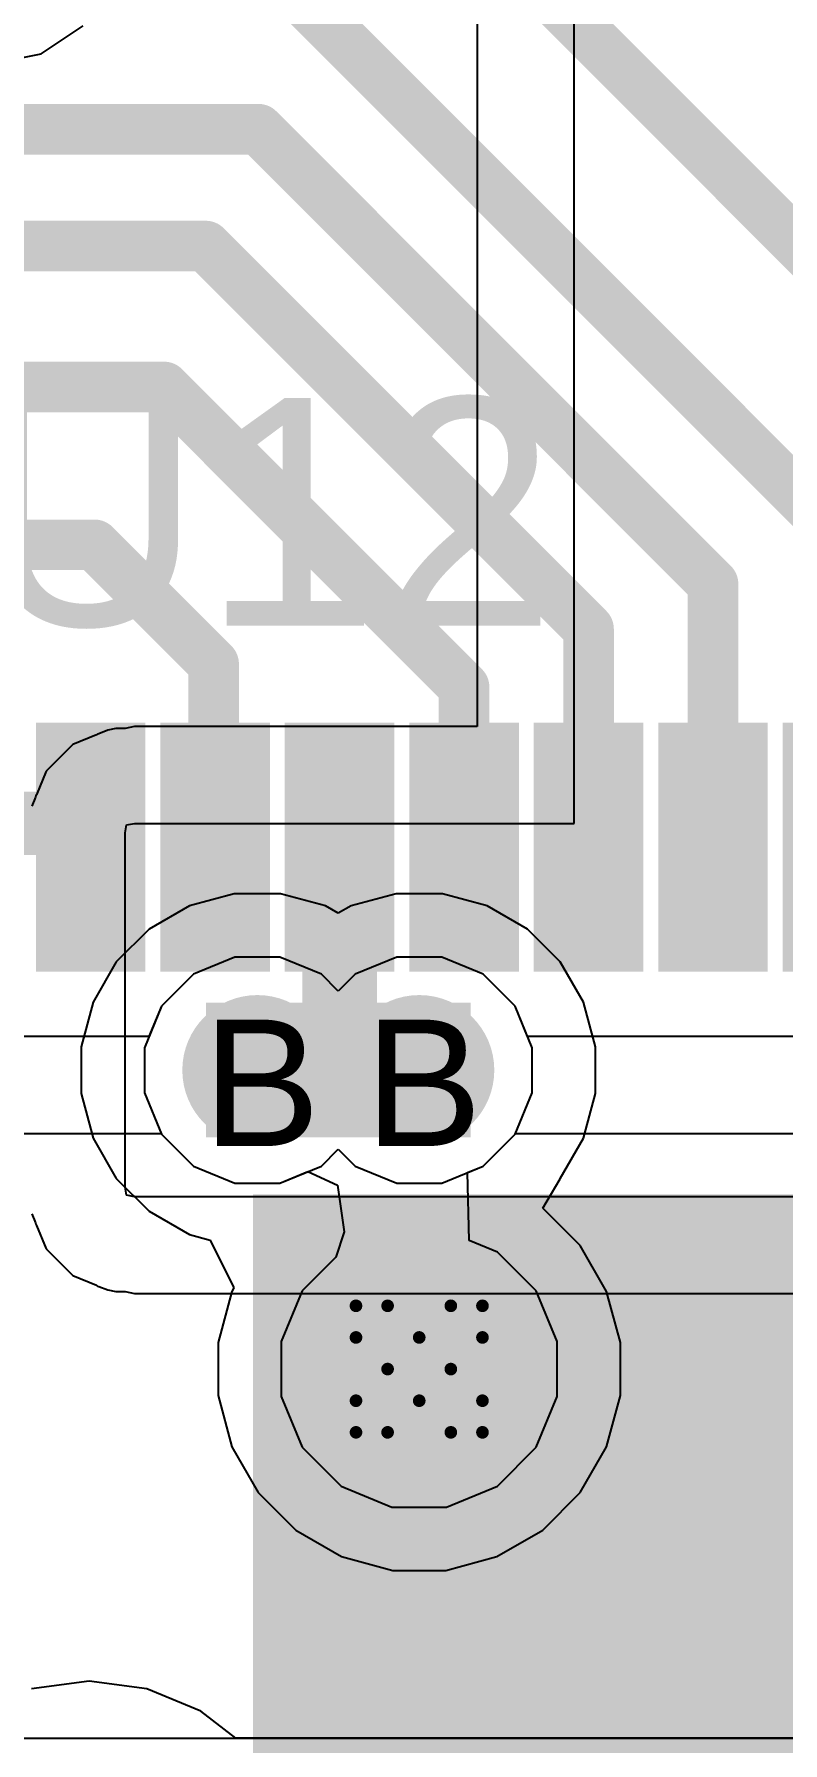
# Model space of a CAD drawing. Header units: inches. Extents: x 0 to 5379, y 0 to 5429.
# Drawn here: x 228.04 to 231.04, y 88.26 to 95.12 of the extents above; entities that cross this region are included whole.
import ezdxf

# ---------------------------------------------------------------- set-up
doc = ezdxf.new("R2010")
doc.units = ezdxf.units.IN
for name, color, linetype in [('Bottom Layer', 5, 'Continuous'), ('Bottom Solder', 6, 'Continuous'), ('Drill Drawing', 1, 'Continuous'), ('GND01', 16, 'Continuous'), ('GND02', 76, 'Continuous'), ('PWR', 156, 'Continuous'), ('SIG 01', 90, 'Continuous'), ('Top Layer', 1, 'Continuous'), ('Top Overlay', 2, 'Continuous'), ('Top Paste', 8, 'Continuous'), ('Top Solder', 216, 'Continuous'), ('Via Holes', 16, 'Continuous')]:
    doc.layers.add(name, color=color, linetype=linetype)
doc.styles.add('Arial', font='', dxfattribs={"height": 0.2})
doc.styles.get('Arial').set_extended_font_data('Arial')

# ---------------------------------------------------------------- blocks, each defined once
blk = doc.blocks.new('64_VFQFPN_9X9_146')
at = {"layer": 'Top Layer'}
for points in [[(-3.904, 4.9258), (-3.604, 4.9258), (-3.604, 4.0658), (-3.904, 4.0658)], [(-3.404, 4.9258), (-3.104, 4.9258), (-3.104, 4.0658), (-3.404, 4.0658)], [(-2.904, 4.9258), (-2.604, 4.9258), (-2.604, 4.0658), (-2.904, 4.0658)], [(-2.404, 4.9258), (-2.104, 4.9258), (-2.104, 4.0658), (-2.404, 4.0658)], [(-1.904, 4.9258), (-1.604, 4.9258), (-1.604, 4.0658), (-1.904, 4.0658)], [(-1.404, 4.9258), (-1.104, 4.9258), (-1.104, 4.0658), (-1.404, 4.0658)], [(-3, 3), (3, 3), (3, -3), (-3, -3)]]:
    blk.add_hatch(color=1, dxfattribs=at).paths.add_polyline_path(points)
at = {"layer": 'Top Paste'}
for points in [[(-3.904, 4.9258), (-3.604, 4.9258), (-3.604, 4.0658), (-3.904, 4.0658)], [(-3.404, 4.9258), (-3.104, 4.9258), (-3.104, 4.0658), (-3.404, 4.0658)], [(-2.904, 4.9258), (-2.604, 4.9258), (-2.604, 4.0658), (-2.904, 4.0658)], [(-2.404, 4.9258), (-2.104, 4.9258), (-2.104, 4.0658), (-2.404, 4.0658)], [(-1.904, 4.9258), (-1.604, 4.9258), (-1.604, 4.0658), (-1.904, 4.0658)], [(-1.404, 4.9258), (-1.104, 4.9258), (-1.104, 4.0658), (-1.404, 4.0658)]]:
    blk.add_hatch(color=8, dxfattribs=at).paths.add_polyline_path(points)
at = {"layer": 'Top Solder'}
for points in [[(-3.974, 4.9958), (-3.534, 4.9958), (-3.534, 3.9958), (-3.974, 3.9958)], [(-3.474, 4.9958), (-3.034, 4.9958), (-3.034, 3.9958), (-3.474, 3.9958)], [(-2.974, 4.9958), (-2.534, 4.9958), (-2.534, 3.9958), (-2.974, 3.9958)], [(-2.474, 4.9958), (-2.034, 4.9958), (-2.034, 3.9958), (-2.474, 3.9958)], [(-1.974, 4.9958), (-1.534, 4.9958), (-1.534, 3.9958), (-1.974, 3.9958)], [(-1.474, 4.9958), (-1.034, 4.9958), (-1.034, 3.9958), (-1.474, 3.9958)], [(-0.974, 4.9958), (-0.534, 4.9958), (-0.534, 3.9958), (-0.974, 3.9958)], [(-3.1016, 3.1016), (3.1016, 3.1016), (3.1016, -3.1016), (-3.1016, -3.1016)]]:
    blk.add_hatch(color=216, dxfattribs=at).paths.add_polyline_path(points)

msp = doc.modelspace()

# ---------------------------------------------------------------- hatches: boundary and pattern name
at = {"layer": 'Bottom Layer'}
h = msp.add_hatch(color=5, dxfattribs=at)
edge = h.paths.add_edge_path()
edge.add_arc((228.9331, 90.9572), 0.2, 0, 360)
h = msp.add_hatch(color=5, dxfattribs=at)
edge = h.paths.add_edge_path()
edge.add_arc((229.5831, 90.9572), 0.2, 0, 360)
h = msp.add_hatch(color=5, dxfattribs=at)
edge = h.paths.add_edge_path()
edge.add_arc((229.5831, 89.7572), 0.3, 0, 360)
at = {"layer": 'Bottom Solder'}
h = msp.add_hatch(color=6, dxfattribs=at)
edge = h.paths.add_edge_path()
edge.add_arc((228.9331, 90.9572), 0.3016, 0, 360)
h = msp.add_hatch(color=6, dxfattribs=at)
edge = h.paths.add_edge_path()
edge.add_arc((229.5831, 90.9572), 0.3016, 0, 360)
h = msp.add_hatch(color=6, dxfattribs=at)
edge = h.paths.add_edge_path()
edge.add_arc((229.5831, 89.7572), 0.4016, 0, 360)
at = {"layer": 'GND01'}
h = msp.add_hatch(color=16, dxfattribs=at)
edge = h.paths.add_edge_path()
edge.add_arc((228.9331, 90.9572), 0.2, 0, 360)
h = msp.add_hatch(color=16, dxfattribs=at)
edge = h.paths.add_edge_path()
edge.add_arc((229.5831, 90.9572), 0.2, 0, 360)
h = msp.add_hatch(color=16, dxfattribs=at)
edge = h.paths.add_edge_path()
edge.add_arc((229.5831, 89.7572), 0.3, 0, 360)
at = {"layer": 'GND02'}
h = msp.add_hatch(color=76, dxfattribs=at)
edge = h.paths.add_edge_path()
edge.add_arc((228.9331, 90.9572), 0.2, 0, 360)
h = msp.add_hatch(color=76, dxfattribs=at)
edge = h.paths.add_edge_path()
edge.add_arc((229.5831, 90.9572), 0.2, 0, 360)
h = msp.add_hatch(color=76, dxfattribs=at)
edge = h.paths.add_edge_path()
edge.add_arc((229.5831, 89.7572), 0.3, 0, 360)
at = {"layer": 'PWR'}
h = msp.add_hatch(color=156, dxfattribs=at)
edge = h.paths.add_edge_path()
edge.add_arc((228.9331, 90.9572), 0.2, 0, 360)
h = msp.add_hatch(color=156, dxfattribs=at)
edge = h.paths.add_edge_path()
edge.add_arc((229.5831, 90.9572), 0.2, 0, 360)
h = msp.add_hatch(color=156, dxfattribs=at)
edge = h.paths.add_edge_path()
edge.add_arc((229.5831, 89.7572), 0.3, 0, 360)
at = {"layer": 'SIG 01'}
h = msp.add_hatch(color=90, dxfattribs=at)
edge = h.paths.add_edge_path()
edge.add_arc((228.9331, 90.9572), 0.2, 0, 360)
h = msp.add_hatch(color=90, dxfattribs=at)
edge = h.paths.add_edge_path()
edge.add_arc((229.5831, 90.9572), 0.2, 0, 360)
h = msp.add_hatch(color=90, dxfattribs=at)
edge = h.paths.add_edge_path()
edge.add_arc((229.5831, 89.7572), 0.3, 0, 360)
at = {"layer": 'Top Layer'}
for points in [[(229.1133, 90.688), (229.4133, 90.688), (229.4133, 92.283), (229.1133, 92.283)], [(228.7271, 90.688), (229.7895, 90.688), (229.7895, 91.2284), (228.7271, 91.2284)]]:
    msp.add_hatch(color=1, dxfattribs=at).paths.add_polyline_path(points)
h = msp.add_hatch(color=1, dxfattribs=at)
edge = h.paths.add_edge_path()
edge.add_arc((228.9331, 90.9572), 0.2, 0, 360)
h = msp.add_hatch(color=1, dxfattribs=at)
edge = h.paths.add_edge_path()
edge.add_arc((229.5831, 90.9572), 0.2, 0, 360)
h = msp.add_hatch(color=1, dxfattribs=at)
edge = h.paths.add_edge_path()
edge.add_arc((229.5831, 89.7572), 0.3, 0, 360)
at = {"layer": 'Top Solder'}
h = msp.add_hatch(color=216, dxfattribs=at)
edge = h.paths.add_edge_path()
edge.add_arc((228.9331, 90.9572), 0.3016, 0, 360)
h = msp.add_hatch(color=216, dxfattribs=at)
edge = h.paths.add_edge_path()
edge.add_arc((229.5831, 90.9572), 0.3016, 0, 360)
h = msp.add_hatch(color=216, dxfattribs=at)
edge = h.paths.add_edge_path()
edge.add_arc((229.5831, 89.7572), 0.4016, 0, 360)
at = {"layer": 'Via Holes'}
h = msp.add_hatch(color=7, dxfattribs=at)
edge = h.paths.add_edge_path()
edge.add_arc((228.9331, 90.9572), 0.1, 0, 360)
h = msp.add_hatch(color=7, dxfattribs=at)
edge = h.paths.add_edge_path()
edge.add_arc((229.5831, 90.9572), 0.1, 0, 360)
h = msp.add_hatch(color=7, dxfattribs=at)
edge = h.paths.add_edge_path()
edge.add_arc((229.5831, 89.7572), 0.15, 0, 360)

# ---------------------------------------------------------------- linework, layer by layer
at = {"layer": 'Bottom Layer'}
for p, q in [((228.8399, 91.6652), (228.6598, 91.6169)), ((229.0263, 91.6652), (228.8399, 91.6652)), ((229.2064, 91.6169), (229.0263, 91.6652)), ((229.4899, 91.6652), (229.3098, 91.6169)), ((229.6763, 91.6652), (229.4899, 91.6652)), ((229.8564, 91.6169), (229.6763, 91.6652)), ((228.6598, 91.6169), (228.4984, 91.5237)), ((229.2581, 91.5871), (229.2064, 91.6169)), ((229.3098, 91.6169), (229.2581, 91.5871)), ((230.0178, 91.5237), (229.8564, 91.6169)), ((228.4984, 91.5237), (228.3665, 91.3919)), ((230.1496, 91.3919), (230.0178, 91.5237)), ((228.3665, 91.3919), (228.2733, 91.2305)), ((230.2428, 91.2305), (230.1496, 91.3919)), ((228.2733, 91.2305), (228.2251, 91.0504)), ((230.2911, 91.0504), (230.2428, 91.2305)), ((228.2251, 91.0504), (228.2251, 90.864)), ((230.2911, 90.864), (230.2911, 91.0504)), ((228.2251, 90.864), (228.2733, 90.6839)), ((230.2428, 90.6839), (230.2911, 90.864)), ((228.2733, 90.6839), (228.3665, 90.5225)), ((230.1496, 90.5225), (230.2428, 90.6839)), ((228.3665, 90.5225), (228.4984, 90.3907)), ((230.0792, 90.4038), (230.1486, 90.5215)), ((230.1486, 90.5215), (230.1496, 90.5225)), ((228.4984, 90.3907), (228.6598, 90.2974)), ((230.2296, 90.2533), (230.0792, 90.4038)), ((228.6598, 90.2974), (228.7437, 90.275)), ((228.7437, 90.275), (228.8384, 90.0833)), ((230.336, 90.0691), (230.2296, 90.2533)), ((228.8384, 90.0833), (228.8301, 90.0691)), ((228.8301, 90.0691), (228.7751, 89.8636)), ((230.3911, 89.8636), (230.336, 90.0691)), ((228.7751, 89.8636), (228.7751, 89.6508)), ((230.3911, 89.6508), (230.3911, 89.8636)), ((228.7751, 89.6508), (228.8301, 89.4453)), ((230.336, 89.4453), (230.3911, 89.6508)), ((228.8301, 89.4453), (228.9365, 89.2611)), ((230.2296, 89.2611), (230.336, 89.4453)), ((228.9365, 89.2611), (229.087, 89.1106)), ((230.0792, 89.1106), (230.2296, 89.2611)), ((229.087, 89.1106), (229.2712, 89.0043)), ((229.895, 89.0043), (230.0792, 89.1106)), ((229.2712, 89.0043), (229.4767, 88.9492)), ((229.6895, 88.9492), (229.895, 89.0043)), ((229.4767, 88.9492), (229.6895, 88.9492)), ((228.2572, 88.5039), (228.0251, 88.4733)), ((228.4893, 88.4733), (228.2572, 88.5039)), ((228.7055, 88.3837), (228.4893, 88.4733)), ((228.8465, 88.2756), (228.7055, 88.3837)), ((205.6083, 88.2756), (243.3527, 88.2756)), ((238.997, 88.2756), (228.8465, 88.2756))]:
    msp.add_line(p, q, dxfattribs=at)
at = {"layer": 'Drill Drawing'}
for points in [[(229.3291, 89.8842, 0.0508, 0.0508, 0), (229.3291, 90.0112, 0.0508, 0.0508, 0)], [(229.3291, 90.0112, 0.0508, 0.0508, 0), (229.4561, 90.0112, 0.0508, 0.0508, 0)], [(229.4561, 90.0112, 0.0508, 0.0508, 0), (229.5831, 89.8842, 0.0508, 0.0508, 0)], [(229.5831, 89.8842, 0.0508, 0.0508, 0), (229.7101, 90.0112, 0.0508, 0.0508, 0)], [(229.7101, 90.0112, 0.0508, 0.0508, 0), (229.8371, 90.0112, 0.0508, 0.0508, 0)], [(229.8371, 89.8842, 0.0508, 0.0508, 0), (229.8371, 90.0112, 0.0508, 0.0508, 0)], [(229.3291, 89.8842, 0.0508, 0.0508, 0), (229.4561, 89.7572, 0.0508, 0.0508, 0)], [(229.7101, 89.7572, 0.0508, 0.0508, 0), (229.8371, 89.8842, 0.0508, 0.0508, 0)], [(229.3291, 89.6302, 0.0508, 0.0508, 0), (229.4561, 89.7572, 0.0508, 0.0508, 0)], [(229.7101, 89.7572, 0.0508, 0.0508, 0), (229.8371, 89.6302, 0.0508, 0.0508, 0)], [(229.3291, 89.5032, 0.0508, 0.0508, 0), (229.3291, 89.6302, 0.0508, 0.0508, 0)], [(229.4561, 89.5032, 0.0508, 0.0508, 0), (229.5831, 89.6302, 0.0508, 0.0508, 0)], [(229.5831, 89.6302, 0.0508, 0.0508, 0), (229.7101, 89.5032, 0.0508, 0.0508, 0)], [(229.8371, 89.5032, 0.0508, 0.0508, 0), (229.8371, 89.6302, 0.0508, 0.0508, 0)], [(229.3291, 89.5032, 0.0508, 0.0508, 0), (229.4561, 89.5032, 0.0508, 0.0508, 0)], [(229.7101, 89.5032, 0.0508, 0.0508, 0), (229.8371, 89.5032, 0.0508, 0.0508, 0)]]:
    msp.add_lwpolyline(points, format="xyseb", dxfattribs=at)
for points in [[(229.3164, 90.0112, 0.0254, 0.0254, 1), (229.3418, 90.0112, 0.0254, 0.0254, 1)], [(229.3164, 90.0112, 0.0254, 0.0254, 1), (229.3418, 90.0112, 0.0254, 0.0254, 1)], [(229.4434, 90.0112, 0.0254, 0.0254, 1), (229.4688, 90.0112, 0.0254, 0.0254, 1)], [(229.4434, 90.0112, 0.0254, 0.0254, 1), (229.4688, 90.0112, 0.0254, 0.0254, 1)], [(229.6974, 90.0112, 0.0254, 0.0254, 1), (229.7228, 90.0112, 0.0254, 0.0254, 1)], [(229.6974, 90.0112, 0.0254, 0.0254, 1), (229.7228, 90.0112, 0.0254, 0.0254, 1)], [(229.8244, 90.0112, 0.0254, 0.0254, 1), (229.8498, 90.0112, 0.0254, 0.0254, 1)], [(229.8244, 90.0112, 0.0254, 0.0254, 1), (229.8498, 90.0112, 0.0254, 0.0254, 1)], [(229.3164, 89.8842, 0.0254, 0.0254, 1), (229.3418, 89.8842, 0.0254, 0.0254, 1)], [(229.3164, 89.8842, 0.0254, 0.0254, 1), (229.3418, 89.8842, 0.0254, 0.0254, 1)], [(229.5704, 89.8842, 0.0254, 0.0254, 1), (229.5958, 89.8842, 0.0254, 0.0254, 1)], [(229.5704, 89.8842, 0.0254, 0.0254, 1), (229.5958, 89.8842, 0.0254, 0.0254, 1)], [(229.8244, 89.8842, 0.0254, 0.0254, 1), (229.8498, 89.8842, 0.0254, 0.0254, 1)], [(229.8244, 89.8842, 0.0254, 0.0254, 1), (229.8498, 89.8842, 0.0254, 0.0254, 1)], [(229.4434, 89.7572, 0.0254, 0.0254, 1), (229.4688, 89.7572, 0.0254, 0.0254, 1)], [(229.4434, 89.7572, 0.0254, 0.0254, 1), (229.4688, 89.7572, 0.0254, 0.0254, 1)], [(229.6974, 89.7572, 0.0254, 0.0254, 1), (229.7228, 89.7572, 0.0254, 0.0254, 1)], [(229.6974, 89.7572, 0.0254, 0.0254, 1), (229.7228, 89.7572, 0.0254, 0.0254, 1)], [(229.3164, 89.6302, 0.0254, 0.0254, 1), (229.3418, 89.6302, 0.0254, 0.0254, 1)], [(229.3164, 89.6302, 0.0254, 0.0254, 1), (229.3418, 89.6302, 0.0254, 0.0254, 1)], [(229.5704, 89.6302, 0.0254, 0.0254, 1), (229.5958, 89.6302, 0.0254, 0.0254, 1)], [(229.5704, 89.6302, 0.0254, 0.0254, 1), (229.5958, 89.6302, 0.0254, 0.0254, 1)], [(229.8244, 89.6302, 0.0254, 0.0254, 1), (229.8498, 89.6302, 0.0254, 0.0254, 1)], [(229.8244, 89.6302, 0.0254, 0.0254, 1), (229.8498, 89.6302, 0.0254, 0.0254, 1)], [(229.3164, 89.5032, 0.0254, 0.0254, 1), (229.3418, 89.5032, 0.0254, 0.0254, 1)], [(229.3164, 89.5032, 0.0254, 0.0254, 1), (229.3418, 89.5032, 0.0254, 0.0254, 1)], [(229.4434, 89.5032, 0.0254, 0.0254, 1), (229.4688, 89.5032, 0.0254, 0.0254, 1)], [(229.4434, 89.5032, 0.0254, 0.0254, 1), (229.4688, 89.5032, 0.0254, 0.0254, 1)], [(229.6974, 89.5032, 0.0254, 0.0254, 1), (229.7228, 89.5032, 0.0254, 0.0254, 1)], [(229.6974, 89.5032, 0.0254, 0.0254, 1), (229.7228, 89.5032, 0.0254, 0.0254, 1)], [(229.8244, 89.5032, 0.0254, 0.0254, 1), (229.8498, 89.5032, 0.0254, 0.0254, 1)], [(229.8244, 89.5032, 0.0254, 0.0254, 1), (229.8498, 89.5032, 0.0254, 0.0254, 1)]]:
    msp.add_lwpolyline(points, format="xyseb", close=True, dxfattribs=at)
at = {"layer": 'GND01'}
for p, q in [((228.8428, 91.4112), (228.6759, 91.3421)), ((229.0234, 91.4112), (228.8428, 91.4112)), ((229.1903, 91.3421), (229.0234, 91.4112)), ((229.4928, 91.4112), (229.3259, 91.3421)), ((229.6734, 91.4112), (229.4928, 91.4112)), ((229.8403, 91.3421), (229.6734, 91.4112)), ((228.6759, 91.3421), (228.5482, 91.2144)), ((229.2581, 91.2743), (229.1903, 91.3421)), ((229.3259, 91.3421), (229.2581, 91.2743)), ((229.968, 91.2144), (229.8403, 91.3421)), ((228.5482, 91.2144), (228.4791, 91.0475)), ((230.0371, 91.0475), (229.968, 91.2144)), ((228.4791, 91.0475), (228.4791, 90.8669)), ((230.0371, 90.8669), (230.0371, 91.0475)), ((228.4791, 90.8669), (228.5482, 90.7)), ((229.968, 90.7), (230.0371, 90.8669)), ((228.5482, 90.7), (228.6759, 90.5723)), ((229.8403, 90.5723), (229.968, 90.7)), ((229.1903, 90.5723), (229.2581, 90.6401)), ((229.2581, 90.6401), (229.3259, 90.5723)), ((228.6759, 90.5723), (228.8428, 90.5032)), ((229.0234, 90.5032), (229.1903, 90.5723)), ((229.3259, 90.5723), (229.4928, 90.5032)), ((229.6734, 90.5032), (229.8403, 90.5723)), ((228.8428, 90.5032), (229.0234, 90.5032)), ((229.4928, 90.5032), (229.6734, 90.5032))]:
    msp.add_line(p, q, dxfattribs=at)
at = {"layer": 'GND02'}
for p, q in [((228.8428, 91.4112), (228.6759, 91.3421)), ((229.0234, 91.4112), (228.8428, 91.4112)), ((229.1903, 91.3421), (229.0234, 91.4112)), ((229.4928, 91.4112), (229.3259, 91.3421)), ((229.6734, 91.4112), (229.4928, 91.4112)), ((229.8403, 91.3421), (229.6734, 91.4112)), ((228.6759, 91.3421), (228.5482, 91.2144)), ((229.2581, 91.2743), (229.1903, 91.3421)), ((229.3259, 91.3421), (229.2581, 91.2743)), ((229.968, 91.2144), (229.8403, 91.3421)), ((228.5482, 91.2144), (228.4791, 91.0475)), ((230.0371, 91.0475), (229.968, 91.2144)), ((228.4791, 91.0475), (228.4791, 90.8669)), ((230.0371, 90.8669), (230.0371, 91.0475)), ((228.4791, 90.8669), (228.5482, 90.7)), ((229.968, 90.7), (230.0371, 90.8669)), ((228.5482, 90.7), (228.6759, 90.5723)), ((229.8403, 90.5723), (229.968, 90.7)), ((229.1903, 90.5723), (229.2581, 90.6401)), ((229.2581, 90.6401), (229.3259, 90.5723)), ((228.6759, 90.5723), (228.8428, 90.5032)), ((229.0234, 90.5032), (229.1903, 90.5723)), ((229.3259, 90.5723), (229.4928, 90.5032)), ((229.6734, 90.5032), (229.8403, 90.5723)), ((228.8428, 90.5032), (229.0234, 90.5032)), ((229.4928, 90.5032), (229.6734, 90.5032))]:
    msp.add_line(p, q, dxfattribs=at)
at = {"layer": 'PWR'}
for p, q in [((228.8428, 91.4112), (228.6759, 91.3421)), ((229.0234, 91.4112), (228.8428, 91.4112)), ((229.1903, 91.3421), (229.0234, 91.4112)), ((229.4928, 91.4112), (229.3259, 91.3421)), ((229.6734, 91.4112), (229.4928, 91.4112)), ((229.8403, 91.3421), (229.6734, 91.4112)), ((228.6759, 91.3421), (228.5482, 91.2144)), ((229.2581, 91.2743), (229.1903, 91.3421)), ((229.3259, 91.3421), (229.2581, 91.2743)), ((229.968, 91.2144), (229.8403, 91.3421)), ((228.5482, 91.2144), (228.4975, 91.0919)), ((230.0187, 91.0919), (229.968, 91.2144)), ((228.4975, 91.0919), (226.7043, 91.0919)), ((232.5596, 91.0919), (230.0187, 91.0919)), ((226.3158, 90.7034), (228.5468, 90.7034)), ((228.5468, 90.7034), (228.5482, 90.7)), ((228.5482, 90.7), (228.6759, 90.5723)), ((229.8403, 90.5723), (229.968, 90.7)), ((229.968, 90.7), (229.9694, 90.7034)), ((229.9694, 90.7034), (232.9481, 90.7034)), ((228.6759, 90.5723), (228.8428, 90.5032)), ((229.7764, 90.5459), (229.8403, 90.5723)), ((228.8428, 90.5032), (229.0234, 90.5032)), ((229.0234, 90.5032), (229.1358, 90.5498)), ((229.1358, 90.5498), (229.2555, 90.4961)), ((229.2555, 90.4961), (229.2821, 90.3082)), ((229.7834, 90.2739), (229.7764, 90.5459)), ((229.2821, 90.3082), (229.2486, 90.2062)), ((229.8969, 90.2269), (229.7834, 90.2739)), ((230.0527, 90.071), (229.8969, 90.2269)), ((229.2486, 90.2062), (229.1134, 90.071)), ((229.1134, 90.071), (229.0291, 89.8674)), ((230.1371, 89.8674), (230.0527, 90.071)), ((229.0291, 89.8674), (229.0291, 89.647)), ((230.1371, 89.647), (230.1371, 89.8674)), ((229.0291, 89.647), (229.1134, 89.4434)), ((230.0527, 89.4434), (230.1371, 89.647)), ((229.1134, 89.4434), (229.2693, 89.2875)), ((229.8969, 89.2875), (230.0527, 89.4434)), ((229.2693, 89.2875), (229.4729, 89.2032)), ((229.6933, 89.2032), (229.8969, 89.2875)), ((229.4729, 89.2032), (229.6933, 89.2032))]:
    msp.add_line(p, q, dxfattribs=at)
at = {"layer": 'SIG 01'}
for p, q in [((229.8164, 96.3103), (229.8164, 92.9539)), ((230.2049, 92.9539), (230.2049, 96.3103)), ((228.0651, 95.038), (228.2331, 95.1502)), ((227.8669, 94.9985), (228.0651, 95.038)), ((229.8164, 92.9539), (229.8164, 92.3365)), ((230.2049, 91.948), (230.2049, 92.9539)), ((228.4397, 92.3365), (228.4022, 92.329)), ((229.8164, 92.3365), (228.4397, 92.3365)), ((228.2863, 92.3037), (228.192, 92.2647)), ((228.2911, 92.3069), (228.2863, 92.3037)), ((228.2967, 92.308), (228.2911, 92.3069)), ((228.332, 92.3227), (228.2967, 92.308)), ((228.364, 92.329), (228.332, 92.3227)), ((228.4022, 92.329), (228.364, 92.329)), ((228.192, 92.2646), (228.0848, 92.1575)), ((228.192, 92.2647), (228.192, 92.2646)), ((228.0848, 92.1575), (228.0458, 92.0632)), ((228.0848, 92.1575), (228.0848, 92.1575)), ((228.0458, 92.0632), (228.0426, 92.0584)), ((228.0415, 92.0528), (228.0268, 92.0174)), ((228.0426, 92.0584), (228.0415, 92.0528)), ((228.4015, 91.9097), (228.4078, 91.9417)), ((228.4078, 91.9417), (228.4397, 91.948)), ((228.4397, 91.948), (230.2049, 91.948)), ((228.4015, 90.4877), (228.4015, 91.9097)), ((228.4078, 90.4557), (228.4015, 90.4877)), ((228.4397, 90.4494), (228.4078, 90.4557)), ((232.2748, 90.4494), (228.4397, 90.4494)), ((228.0268, 90.38), (228.0415, 90.3446)), ((228.0415, 90.3446), (228.0426, 90.339)), ((228.0426, 90.339), (228.0458, 90.3342)), ((228.0458, 90.3342), (228.0848, 90.2399)), ((228.0848, 90.2399), (228.0848, 90.2399)), ((228.0848, 90.2399), (228.192, 90.1328)), ((228.192, 90.1328), (228.192, 90.1327)), ((228.192, 90.1327), (228.2863, 90.0937)), ((228.2863, 90.0937), (228.2911, 90.0905)), ((228.2911, 90.0905), (228.2967, 90.0894)), ((228.2967, 90.0894), (228.332, 90.0747)), ((228.332, 90.0747), (228.364, 90.0684)), ((228.364, 90.0684), (228.4022, 90.0684)), ((228.4022, 90.0684), (228.4397, 90.0609)), ((228.4397, 90.0609), (232.2748, 90.0609))]:
    msp.add_line(p, q, dxfattribs=at)
at = {"layer": 'Top Layer'}
for points in [[(228.8077, 95.5614, 0.2032, 0.2032, 0), (231.2633, 93.1058, 0.2032, 0.2032, 0)], [(229.815, 95.5614, 0.2032, 0.2032, 0), (231.7633, 93.6131, 0.2032, 0.2032, 0)], [(227.9298, 94.735, 0.2032, 0.2032, 0), (228.9375, 94.735, 0.2032, 0.2032, 0)], [(228.9375, 94.735, 0.2032, 0.2032, 0), (230.7633, 92.9092, 0.2032, 0.2032, 0)], [(227.4596, 94.2659, 0.2032, 0.2032, 0), (228.7258, 94.2659, 0.2032, 0.2032, 0)], [(228.7258, 94.2659, 0.2032, 0.2032, 0), (230.2633, 92.7285, 0.2032, 0.2032, 0)], [(227.017, 93.7, 0.2032, 0.2032, 0), (228.5586, 93.7, 0.2032, 0.2032, 0)], [(228.5586, 93.7, 0.2032, 0.2032, 0), (229.7633, 92.4953, 0.2032, 0.2032, 0)], [(226.6966, 93.0664, 0.2032, 0.2032, 0), (228.2792, 93.0664, 0.2032, 0.2032, 0)], [(228.2792, 93.0664, 0.2032, 0.2032, 0), (228.7573, 92.5883, 0.2032, 0.2032, 0)], [(230.7633, 91.853, 0.2032, 0.2032, 0), (230.7633, 92.9092, 0.2032, 0.2032, 0)], [(230.2633, 91.853, 0.2032, 0.2032, 0), (230.2633, 92.7285, 0.2032, 0.2032, 0)], [(228.7573, 91.859, 0.2032, 0.2032, 0), (228.7573, 92.5883, 0.2032, 0.2032, 0)], [(229.7633, 91.853, 0.2032, 0.2032, 0), (229.7633, 92.4953, 0.2032, 0.2032, 0)], [(226.9045, 91.948, 0.254, 0.254, 0), (228.2403, 91.948, 0.254, 0.254, 0)], [(228.2149, 91.948, 0.2032, 0.2032, 0), (228.2633, 91.8996, 0.2032, 0.2032, 0)], [(228.2633, 91.853, 0.2032, 0.2032, 0), (228.2633, 91.8996, 0.2032, 0.2032, 0)], [(228.7573, 91.859, 0.2032, 0.2032, 0), (228.7633, 91.853, 0.2032, 0.2032, 0)]]:
    msp.add_lwpolyline(points, format="xyseb", dxfattribs=at)
for points in [[(228.8867, 94.735, 0.1016, 0.1016, 1), (228.9883, 94.735, 0.1016, 0.1016, 1)], [(228.8867, 94.735, 0.1016, 0.1016, 1), (228.9883, 94.735, 0.1016, 0.1016, 1)], [(228.675, 94.2659, 0.1016, 0.1016, 1), (228.7766, 94.2659, 0.1016, 0.1016, 1)], [(228.675, 94.2659, 0.1016, 0.1016, 1), (228.7766, 94.2659, 0.1016, 0.1016, 1)], [(228.5078, 93.7, 0.1016, 0.1016, 1), (228.6094, 93.7, 0.1016, 0.1016, 1)], [(228.5078, 93.7, 0.1016, 0.1016, 1), (228.6094, 93.7, 0.1016, 0.1016, 1)], [(228.2284, 93.0664, 0.1016, 0.1016, 1), (228.33, 93.0664, 0.1016, 0.1016, 1)], [(228.2284, 93.0664, 0.1016, 0.1016, 1), (228.33, 93.0664, 0.1016, 0.1016, 1)], [(230.7125, 92.9092, 0.1016, 0.1016, 1), (230.8141, 92.9092, 0.1016, 0.1016, 1)], [(230.7125, 92.9092, 0.1016, 0.1016, 1), (230.8141, 92.9092, 0.1016, 0.1016, 1)], [(230.2125, 92.7285, 0.1016, 0.1016, 1), (230.3141, 92.7285, 0.1016, 0.1016, 1)], [(230.2125, 92.7285, 0.1016, 0.1016, 1), (230.3141, 92.7285, 0.1016, 0.1016, 1)], [(228.7065, 92.5883, 0.1016, 0.1016, 1), (228.8081, 92.5883, 0.1016, 0.1016, 1)], [(228.7065, 92.5883, 0.1016, 0.1016, 1), (228.8081, 92.5883, 0.1016, 0.1016, 1)], [(229.7125, 92.4953, 0.1016, 0.1016, 1), (229.8141, 92.4953, 0.1016, 0.1016, 1)], [(229.7125, 92.4953, 0.1016, 0.1016, 1), (229.8141, 92.4953, 0.1016, 0.1016, 1)], [(228.1768, 91.948, 0.127, 0.127, 1), (228.3038, 91.948, 0.127, 0.127, 1)], [(228.1641, 91.948, 0.1016, 0.1016, 1), (228.2657, 91.948, 0.1016, 0.1016, 1)], [(228.2125, 91.8996, 0.1016, 0.1016, 1), (228.3141, 91.8996, 0.1016, 0.1016, 1)], [(228.2125, 91.8996, 0.1016, 0.1016, 1), (228.3141, 91.8996, 0.1016, 0.1016, 1)], [(228.2125, 91.853, 0.1016, 0.1016, 1), (228.3141, 91.853, 0.1016, 0.1016, 1)], [(228.7065, 91.859, 0.1016, 0.1016, 1), (228.8081, 91.859, 0.1016, 0.1016, 1)], [(228.7065, 91.859, 0.1016, 0.1016, 1), (228.8081, 91.859, 0.1016, 0.1016, 1)], [(228.7125, 91.853, 0.1016, 0.1016, 1), (228.8141, 91.853, 0.1016, 0.1016, 1)], [(229.7125, 91.853, 0.1016, 0.1016, 1), (229.8141, 91.853, 0.1016, 0.1016, 1)], [(230.2125, 91.853, 0.1016, 0.1016, 1), (230.3141, 91.853, 0.1016, 0.1016, 1)], [(230.7125, 91.853, 0.1016, 0.1016, 1), (230.8141, 91.853, 0.1016, 0.1016, 1)]]:
    msp.add_lwpolyline(points, format="xyseb", close=True, dxfattribs=at)

# ---------------------------------------------------------------- block references
msp.add_blockref('64_VFQFPN_9X9_146', (232.0173, 87.3572))

# ---------------------------------------------------------------- texts
at = {"layer": 'Drill Drawing', "style": 'Arial'}
for p in [(228.713, 90.6525), (229.363, 90.6525)]:
    msp.add_text('B', height=0.508, dxfattribs=at).set_placement(p)
at = {"layer": 'Top Overlay', "style": 'Arial'}
msp.add_text('U12', height=0.9144, dxfattribs=at).set_placement((227.7905, 92.7421))

doc.saveas('drawing.dxf')
